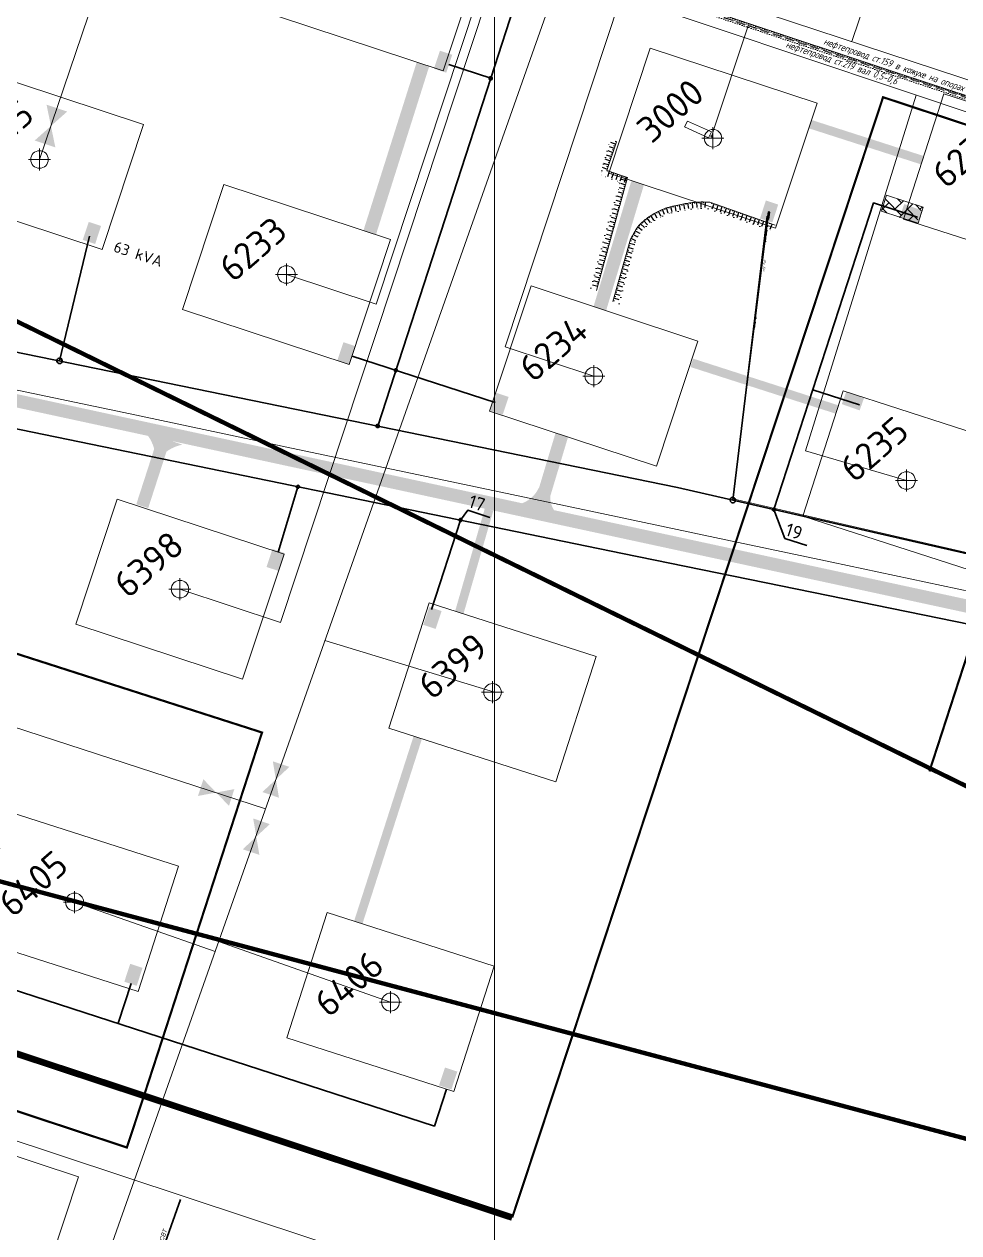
# Model space of a CAD drawing. Header units: millimetres. Extents: x 519 to 9564855, y -810 to 5021775.
# Drawn here: x 9525786 to 9526212, y 4999281 to 4999832 of the extents above; entities that cross this region are included whole.
import ezdxf
from ezdxf.enums import TextEntityAlignment as Align

# ---------------------------------------------------------------- set-up
doc = ezdxf.new("R2010")
doc.units = ezdxf.units.MM
doc.header["$LTSCALE"] = 2
doc.header["$MEASUREMENT"] = 0
doc.header["$PDMODE"] = 2
doc.header["$PDSIZE"] = 5
for name, pattern in [('1', [0]), ('DASHED2', [9.525, 6.35, -3.175]), ('DASHEDX4', [3, 2, -1]), ('DOTX2', [0.5, 0, -0.5])]:
    doc.linetypes.add(name, pattern=pattern)
for name, color, linetype in [('Existing roads', 41, 'Continuous'), ('GRID_PULKOVO', 7, 'Continuous'), ('new 100 wells', 131, 'Continuous'), ('OilColl&Flowlines', 3, 'Continuous'), ('лэп', 1, 'Continuous'), ('МГ-земельный участок', 7, 'Continuous'), ('нефть', 8, 'Continuous'), ('ситуация', 7, 'Continuous'), ('Скважины на 2013 год.', 21, '1'), ('Скважины на 2014 год', 70, 'Continuous'), ('Скважины на 2015 год', 7, 'Continuous'), ('Эл.выс.', 1, 'Continuous')]:
    doc.layers.add(name, color=color, linetype=linetype)
for name, color, linetype, lineweight in [('WELLS(drilled after 2000y)', 6, 'Continuous', 40), ('Нефтепровод Fiberclass', 14, 'g5_122_n', 30), ('Новый водовод', 5, 'g_122_vpr', 30), ('СНГ_трубопроводы', 244, 'Continuous', 50), ('Электро', 1, 'Continuous', 30), ('Электроснаб', 1, 'Continuous', 18), ('Электроснабжене', 1, 'Continuous', 18)]:
    doc.layers.add(name, color=color, linetype=linetype, lineweight=lineweight)
doc.styles.add('92051501$0$STANDARD', font='simplex.shx')
doc.styles.add('Elect', font='isocpeur.ttf')
doc.styles.add('GeoApp', font='', dxfattribs={"height": 1})
doc.styles.add('Line_GUGK', font='')
doc.styles.add('simplex.shx', font='simplex.shx', dxfattribs={"width": 0.8})
doc.styles.get("Standard").update_dxf_attribs({"font": 'isocpeur.ttf', "width": 0.5})
doc.styles.get('GeoApp').set_extended_font_data('D431', italic=True)
doc.styles.get('Line_GUGK').set_extended_font_data('Bm431', italic=True)
doc.linetypes.add('g5_122_n', pattern='A,1,-1,1.5,-0.3,["Н",GeoApp,S=1,R=0,X=0,Y=-0.5],-1.5,1.5,-1,4,-1,4,-1,3', length=20.8)
doc.linetypes.add('g_122_vpr', pattern='A,2,-2,3,-0.6,["Впр",Line_GUGK,S=2,R=0,X=0,Y=-1],-6.4,3,-2,8,-2,8,-2,6', length=45)
doc.linetypes.add('GAS_LINE', pattern='A,0.5,-0.2,["G",92051501$0$STANDARD,S=0.1,R=0,X=-0.1,Y=-0.05],-0.05', length=0.75)
doc.linetypes.add('WTR_LINE', pattern='A,0.5,-0.2,["W",92051501$0$STANDARD,S=0.1,R=0,X=-0.1,Y=-0.05],-0.05', length=0.75)

# ---------------------------------------------------------------- blocks, each defined once
blk = doc.blocks.new('транс')
at = {"layer": 'ситуация'}
for p, q in [((9529112.54, 5001099.92), (9529113.34, 5001099.52)), ((9529112.67, 5001100.19), (9529113.47, 5001099.78)), ((9529112.81, 5001100.46), (9529113.61, 5001100.05)), ((9529112.94, 5001100.72), (9529113.74, 5001100.32)), ((9529113.08, 5001100.99), (9529113.88, 5001100.59))]:
    blk.add_line(p, q, dxfattribs=at)
blk.add_lwpolyline([(9529112.57, 5001098), (9529114.01, 5001100.85), (9529113.21, 5001101.26), (9529111.77, 5001098.4)], close=True, dxfattribs=at)
blk = doc.blocks.new('1')
at = {"color": 1}
for points in [[(-2.5, 0), (-2.09, 0.27)], [(-0.25, 0), (-2.5, 0)], [(-2.5, 0), (-2.09, -0.27)], [(-2.06, 0), (-1.77, 0.19)], [(-2.06, 0), (-1.77, -0.19)], [(0.25, 0), (2.5, 0)], [(2.06, 0), (1.77, 0.19)], [(2.06, 0), (1.77, -0.19)], [(2.5, 0), (2.09, 0.27)], [(2.5, 0), (2.09, -0.27)]]:
    blk.add_lwpolyline(points, dxfattribs=at)
blk.add_circle((0, 0), 0.25, dxfattribs=at)
blk = doc.blocks.new('250')
at = {"layer": 'ситуация'}
for p, q in [((0, 2.49), (0, -0.01)), ((1, -0.01), (1, 0.49))]:
    blk.add_line(p, q, dxfattribs=at)

msp = doc.modelspace()

# ---------------------------------------------------------------- hatches: boundary and pattern name
at = {"layer": 'Existing roads', "lineweight": 0}
h = msp.add_hatch(color=256, dxfattribs=at)
h.paths.add_polyline_path([(9525846.90329, 4999635.75509), (9525848.53322, 4999635.28735, -0.155118741), (9525857.85977, 4999640.2386), (9525849.35055, 4999643.1319)])
h.paths.add_polyline_path([(9525845.33655, 4999636.2047), (9525846.90329, 4999635.75509), (9525849.35055, 4999643.1319), (9525840.6023, 4999646.10647, -0.161550784)])
at = {"layer": 'Existing roads', "linetype": 'ByBlock', "lineweight": 0}
h = msp.add_hatch(color=256, dxfattribs=at)
h.paths.add_polyline_path([(9526025.70028, 4999613.64525), (9526017.21955, 4999616.45137, -0.165307059), (9526009.41133, 4999612.81406), (9526029.38947, 4999607.89419, -0.163553892)])
h.paths.add_polyline_path([(9526017.21955, 4999616.45137), (9526021.33051, 4999615.09112), (9526023.05294, 4999620.41784), (9526020.13993, 4999620.56221, -0.095048541)])
h.paths.add_polyline_path([(9526021.33051, 4999615.09112), (9526025.70028, 4999613.64525, -0.158560821), (9526026.15357, 4999620.26417), (9526023.05294, 4999620.41784)])
at = {"layer": 'Скважины на 2015 год', "lineweight": 0}
h = msp.add_hatch(dxfattribs=at)
h.set_pattern_fill('AR-HBONE', color=256, angle=179.3279746, style=0)
h.set_pattern_definition([(224.327974635, (20154017.4666, 6690137.661), (-0.0663480349, -5.6564651451), [12, -4]), (314.327974635, (20154014.6052, 6690134.866), (-0.0663480349, -5.6564651451), [12, -4])])
h.paths.add_polyline_path([(9526192.24242, 4999741.02561), (9526194.96748, 4999748.48654), (9526178.99122, 4999753.7786), (9526176.05007, 4999746.65374)])
at = {"layer": 'Электро', "ltscale": 0.5}
for points in [[(9525972.40366, 4999811.59805), (9525978.01589, 4999809.74106), (9525980.72312, 4999817.92292), (9525975.11089, 4999819.77991)], [(9526192.79588, 4999741.43284), (9526194.76087, 4999747.00817), (9526186.6328, 4999749.87286), (9526184.66781, 4999744.29753)], [(9525928.44758, 4999678.74182), (9525934.05982, 4999676.88484), (9525936.76705, 4999685.0667), (9525931.15481, 4999686.92368)], [(9525998.11369, 4999655.69248), (9526003.72592, 4999653.8355), (9526006.43315, 4999662.01736), (9526000.82092, 4999663.87434)], [(9526166.33264, 4999655.85859), (9526168.29763, 4999661.43392), (9526160.16956, 4999664.29861), (9526158.20457, 4999658.72328)], [(9525896.12104, 4999584.51314), (9525901.73327, 4999582.65616), (9525904.4405, 4999590.83802), (9525898.82826, 4999592.695)], [(9525967.56721, 4999558.11175), (9525973.17945, 4999556.25476), (9525975.88667, 4999564.43662), (9525970.27444, 4999566.29361)], [(9525831.34933, 4999395.48015), (9525836.96157, 4999393.62316), (9525839.6688, 4999401.80502), (9525834.05656, 4999403.662)], [(9525974.73676, 4999348.22714), (9525980.349, 4999346.37015), (9525983.05623, 4999354.55201), (9525977.44399, 4999356.409)]]:
    msp.add_hatch(color=256, dxfattribs=at).paths.add_polyline_path(points)
at = {"layer": 'Электро'}
for points in [[(9526120.92419, 4999743.34229), (9526126.53642, 4999741.4853), (9526129.24365, 4999749.66716), (9526123.63141, 4999751.52415)], [(9525812.44596, 4999733.57317), (9525818.05819, 4999731.71618), (9525820.76542, 4999739.89804), (9525815.15319, 4999741.75503)]]:
    msp.add_hatch(color=256, dxfattribs=at).paths.add_polyline_path(points)
at = {"layer": 'Электроснаб', "linetype": 'ByBlock', "lineweight": 0, "ltscale": 0.5}
for points in [[(9525972.40366, 4999811.59805), (9525978.01589, 4999809.74106), (9525980.72312, 4999817.92292), (9525975.11089, 4999819.77991)], [(9526192.79588, 4999741.43284), (9526194.76087, 4999747.00817), (9526186.6328, 4999749.87286), (9526184.66781, 4999744.29753)], [(9525928.44758, 4999678.74182), (9525934.05982, 4999676.88484), (9525936.76705, 4999685.0667), (9525931.15481, 4999686.92368)], [(9525998.11369, 4999655.69248), (9526003.72592, 4999653.8355), (9526006.43315, 4999662.01736), (9526000.82092, 4999663.87434)], [(9526166.33264, 4999655.85859), (9526168.29763, 4999661.43392), (9526160.16956, 4999664.29861), (9526158.20457, 4999658.72328)], [(9525896.12104, 4999584.51314), (9525901.73327, 4999582.65616), (9525904.4405, 4999590.83802), (9525898.82826, 4999592.695)], [(9525967.56721, 4999558.11175), (9525973.17945, 4999556.25476), (9525975.88667, 4999564.43662), (9525970.27444, 4999566.29361)], [(9525831.34933, 4999395.48015), (9525836.96157, 4999393.62316), (9525839.6688, 4999401.80502), (9525834.05656, 4999403.662)], [(9525974.73676, 4999348.22714), (9525980.349, 4999346.37015), (9525983.05623, 4999354.55201), (9525977.44399, 4999356.409)]]:
    msp.add_hatch(color=1, dxfattribs=at).paths.add_polyline_path(points)
at = {"layer": 'Электроснаб', "linetype": 'ByBlock', "lineweight": 0}
for points in [[(9526120.92419, 4999743.34229), (9526126.53642, 4999741.4853), (9526129.24365, 4999749.66716), (9526123.63141, 4999751.52415)], [(9525812.44596, 4999733.57317), (9525818.05819, 4999731.71618), (9525820.76542, 4999739.89804), (9525815.15319, 4999741.75503)]]:
    msp.add_hatch(color=1, dxfattribs=at).paths.add_polyline_path(points)
at = {"layer": 'Электроснабжене', "linetype": 'ByBlock', "lineweight": 0, "ltscale": 0.5}
for points in [[(9525972.40366, 4999811.59805), (9525978.01589, 4999809.74106), (9525980.72312, 4999817.92292), (9525975.11089, 4999819.77991)], [(9526192.79588, 4999741.43284), (9526194.76087, 4999747.00817), (9526186.6328, 4999749.87286), (9526184.66781, 4999744.29753)], [(9525928.44758, 4999678.74182), (9525934.05982, 4999676.88484), (9525936.76705, 4999685.0667), (9525931.15481, 4999686.92368)], [(9525998.11369, 4999655.69248), (9526003.72592, 4999653.8355), (9526006.43315, 4999662.01736), (9526000.82092, 4999663.87434)], [(9526166.33264, 4999655.85859), (9526168.29763, 4999661.43392), (9526160.16956, 4999664.29861), (9526158.20457, 4999658.72328)], [(9525896.12104, 4999584.51314), (9525901.73327, 4999582.65616), (9525904.4405, 4999590.83802), (9525898.82826, 4999592.695)], [(9525967.56721, 4999558.11175), (9525973.17945, 4999556.25476), (9525975.88667, 4999564.43662), (9525970.27444, 4999566.29361)], [(9525831.34933, 4999395.48015), (9525836.96157, 4999393.62316), (9525839.6688, 4999401.80502), (9525834.05656, 4999403.662)], [(9525974.73676, 4999348.22714), (9525980.349, 4999346.37015), (9525983.05623, 4999354.55201), (9525977.44399, 4999356.409)]]:
    msp.add_hatch(color=1, dxfattribs=at).paths.add_polyline_path(points)
at = {"layer": 'Электроснабжене', "linetype": 'ByBlock', "lineweight": 0}
for points in [[(9526120.92419, 4999743.34229), (9526126.53642, 4999741.4853), (9526129.24365, 4999749.66716), (9526123.63141, 4999751.52415)], [(9525812.44596, 4999733.57317), (9525818.05819, 4999731.71618), (9525820.76542, 4999739.89804), (9525815.15319, 4999741.75503)]]:
    msp.add_hatch(color=1, dxfattribs=at).paths.add_polyline_path(points)

# ---------------------------------------------------------------- linework, layer by layer
at = {"color": 4, "linetype": 'GAS_LINE', "lineweight": 0, "ltscale": 20}
for p, q in [((9525833.949, 4999654.261, -0.52), (9525754.766, 4999670.97, -0.145)), ((9525910.452, 4999638.086, -0.453), (9525833.949, 4999654.261, -0.52)), ((9525980.587, 4999623.246, -0.447), (9525910.452, 4999638.086, -0.453)), ((9526046.01, 4999609.435, -0.126), (9525980.587, 4999623.246, -0.447)), ((9526105.341, 4999596.911, -0.54), (9526046.01, 4999609.435, -0.126)), ((9526153.663, 4999586.724, -0.542), (9526105.341, 4999596.911, -0.54)), ((9526217.924, 4999573.083, -0.593), (9526153.663, 4999586.724, -0.542))]:
    msp.add_line(p, q, dxfattribs=at)
at = {"layer": 'Existing roads', "linetype": 'ByBlock', "lineweight": 0, "const_width": 6, "flags": 128}
for points in [[(9525943.12419, 4999736.86373), (9525967.36519, 4999813.4935)], [(9526047.93391, 4999702.13991), (9526065.22286, 4999759.62953)], [(9525773.72769, 4999662.10414), (9526554.45217, 4999493.32794)], [(9526019.96529, 4999609.13801), (9526030.6411, 4999644.63747)]]:
    msp.add_lwpolyline(points, dxfattribs=at)
at = {"layer": 'Existing roads', "lineweight": 0, "const_width": 5.7, "flags": 128}
msp.add_lwpolyline([(9525850.11374, 4999644.93723), (9525839.51764, 4999612.19675)], dxfattribs=at)
at = {"layer": 'GRID_PULKOVO', "lineweight": 0}
msp.add_line((9526000, 5011000), (9526000, 4992000), dxfattribs=at)
at = {"layer": 'new 100 wells', "color": 0, "linetype": 'ByBlock', "lineweight": 0}
msp.add_lwpolyline([(9526052.08202, 4999763.97759), (9526128.06254, 4999738.83701), (9526146.91798, 4999795.82241), (9526070.93745, 4999820.96299)], close=True, dxfattribs=at)
msp.add_circle((9526099.5, 4999779.9), 4, dxfattribs=at)
at = {"layer": 'new 100 wells', "color": 0, "linetype": 'ByBlock', "lineweight": 0, "ltscale": 80}
msp.add_point((9526099.5, 4999779.9), dxfattribs=at)
at = {"layer": 'OilColl&Flowlines', "linetype": 'ByBlock', "lineweight": 0}
msp.add_line((9525792.68225, 4999770.14761), (9525847.99203, 4999933.2149), dxfattribs=at)
at = {"layer": 'OilColl&Flowlines', "color": 3, "linetype": 'ByBlock', "lineweight": 0}
msp.add_line((9526051.43802, 4999915.41816), (9525628.82722, 4998718.57446), dxfattribs=at)
at = {"layer": 'OilColl&Flowlines', "color": 82, "lineweight": 0}
msp.add_line((9524626.5957, 4999886.98255), (9525895.68308, 4999474.31651), dxfattribs=at)
at = {"layer": 'OilColl&Flowlines', "color": 3, "lineweight": 0}
msp.add_line((9524626.5957, 4999886.98255), (9525895.68308, 4999474.31651), dxfattribs=at)
at = {"layer": 'OilColl&Flowlines', "lineweight": 0}
msp.add_line((9526256.40694, 4999166.00665), (9525652.95638, 4999365.67751), dxfattribs=at)
at = {"layer": 'OilColl&Flowlines', "color": 3, "linetype": 'ByBlock', "lineweight": 0}
for points in [[(9525902.77689, 4999494.67655, 8, 0, 0), (9525900.39639, 4999487.66471, 0, 8, 0), (9525898.01404, 4999480.64745, 8, 8, 0)], [(9525902.77689, 4999494.67655, 8, 0, 0), (9525900.39639, 4999487.66471, 0, 8, 0), (9525898.01404, 4999480.64745, 8, 8, 0)], [(9525893.85235, 4999468.60104, 8, 0, 0), (9525891.47184, 4999461.58921, 0, 8, 0), (9525889.0895, 4999454.57195, 8, 8, 0)], [(9525893.85235, 4999468.60104, 8, 0, 0), (9525891.47184, 4999461.58921, 0, 8, 0), (9525889.0895, 4999454.57195, 8, 8, 0)]]:
    msp.add_lwpolyline(points, format="xyseb", dxfattribs=at)
at = {"layer": 'OilColl&Flowlines', "color": 3, "lineweight": 0}
msp.add_lwpolyline([(9525880.24677, 4999479.45104, 8, 0, 0), (9525873.19335, 4999481.70535, 0, 8, 0), (9525866.13447, 4999483.96139, 8, 8, 0)], format="xyseb", dxfattribs=at)
msp.add_lwpolyline([(9525880.24677, 4999479.45104, 8, 0, 0), (9525873.19335, 4999481.70535, 0, 8, 0), (9525866.13447, 4999483.96139, 8, 8, 0)], format="xyseb", dxfattribs=at)
at = {"layer": 'OilColl&Flowlines', "linetype": 'ByBlock', "lineweight": 0}
for points in [[(9525805.34243, 4999792.06864), (9525797.9264, 4999785.46316), (9525795.9139, 4999795.18836)], [(9525799.9389, 4999775.73795), (9525790.51038, 4999778.85768), (9525797.9264, 4999785.46316)]]:
    msp.add_solid(points, dxfattribs=at)
at = {"layer": 'WELLS(drilled after 2000y)', "color": 0, "linetype": 'ByBlock', "lineweight": 0}
msp.add_lwpolyline([(9525745.28202, 4999754.27759), (9525821.26255, 4999729.13701), (9525840.11798, 4999786.12241), (9525764.13745, 4999811.26299)], close=True, dxfattribs=at)
msp.add_circle((9525792.7, 4999770.2), 4, dxfattribs=at)
at = {"layer": 'WELLS(drilled after 2000y)', "color": 0, "linetype": 'ByBlock', "lineweight": 0, "ltscale": 80}
msp.add_point((9525792.7, 4999770.2), dxfattribs=at)
at = {"layer": 'лэп', "lineweight": 0}
for p, q in [((9526124.66494, 4999743.56615), (9526123.871, 4999737.826)), ((9526123.871, 4999737.826), (9526108.62702, 4999615.62783)), ((9526619.72303, 4999497.86381), (9526108.62702, 4999615.62783))]:
    msp.add_line(p, q, dxfattribs=at)
at = {"layer": 'МГ-земельный участок', "color": 0, "linetype": 'DASHED2', "lineweight": 25, "ltscale": 5, "const_width": 2}
msp.add_lwpolyline([(9522167.80801, 4999999.48247), (9521654, 5002362), (9522840, 5002532), (9525642, 5002155), (9528521, 5002235), (9531281, 5003464), (9533105, 5001043), (9546614, 4998215), (9544978, 4995525), (9543652, 4996420), (9539605, 4995735), (9529554.6705, 4998798.09585), (9529554.71722, 4998845.23995), (9529525.402, 4998845.269), (9529525.36994, 4998882.97318), (9529309.91997, 4998882.84552), (9526935, 5000017), (9526935, 4999132), (9522906, 5001105), (9522683.367, 5000265.06642), (9522496, 5000315)], close=True, dxfattribs=at)
at = {"layer": 'МГ-земельный участок', "color": 34, "linetype": 'DASHED2', "lineweight": 25, "ltscale": 5, "const_width": 2}
msp.add_lwpolyline([(9522271, 4999525), (9527884, 4997830), (9530104, 4997995), (9529358.40073, 4998522.43877), (9528467.29836, 4998113.15535), (9526935, 4999132), (9522496, 5000315), (9522167.80801, 4999999.48247)], close=True, dxfattribs=at)
at = {"layer": 'Нефтепровод Fiberclass'}
msp.add_lwpolyline([(9524921.5716, 4999194.7001), (9524976.7401, 4999174.8672), (9525728.0316, 4998925.398), (9525821.0436, 4999195.0454), (9525856.9551, 4999296.2179)], dxfattribs=at)
at = {"layer": 'нефть', "color": 3, "lineweight": 0}
msp.add_line((9526056.40396, 4999859.01546), (9527005.52001, 4999546.18996), dxfattribs=at)
at = {"layer": 'нефть', "color": 3, "linetype": 'ByBlock', "lineweight": 0}
msp.add_line((9526099.761, 4999783.52051), (9526115.51773, 4999831.11548), dxfattribs=at)
at = {"layer": 'нефть', "color": 3, "linetype": 'ByBlock', "lineweight": 0, "ltscale": 50, "const_width": 0.2}
msp.add_lwpolyline([(9525349.2362, 5000142.5423), (9525614.91157, 4999996.17783), (9527560.88848, 4999355.86688), (9527739.95739, 4999341.75137)], dxfattribs=at)
at = {"layer": 'нефть', "lineweight": 0, "flags": 128}
for points in [[(9526216.60713, 4999798.71213), (9526185.19199, 4999809.10909), (9526107.69053, 4999834.8656), (9526066.51686, 4999848.34222), (9526067.96042, 4999853.14858), (9526063.54913, 4999854.62856), (9526061.86167, 4999849.89825), (9525925.28009, 4999895.5516), (9525884.83206, 4999909.01039), (9525884.83206, 4999909.01039), (9525883.03706, 4999909.60767)], [(9526098.92474, 4999780.77169), (9526099.761, 4999783.52051)]]:
    msp.add_lwpolyline(points, dxfattribs=at)
at = {"layer": 'нефть', "linetype": 'DASHEDX4', "lineweight": 0, "flags": 128}
for points in [[(9526013.55883, 4999865.20759), (9526115.51773, 4999831.11548)], [(9526115.51773, 4999831.11548), (9526216.32472, 4999797.85883)]]:
    msp.add_lwpolyline(points, dxfattribs=at)
at = {"layer": 'Новый водовод', "color": 5, "linetype": 'WTR_LINE', "lineweight": 0, "ltscale": 40}
for points, const_width in [([(9524314.11, 5000356), (9524162.76, 4999898.57), (9526008.05, 4999288)], 3), ([(9524624.28, 4999719.73), (9525832.5, 4999319.95), (9525840.3, 4999343.5), (9525894.08637, 4999509.06696), (9524678.78862, 4999899.41686)], 1), ([(9526008.05, 4999288), (9526177, 4999798.59), (9526286.2, 4999762.49), (9527574.16, 4999336.8), (9528109.22, 4999277.44), (9528535.17, 4999139.04)], 1), ([(9526198.1, 4999491.33), (9526286.2, 4999762.49)], 1)]:
    msp.add_lwpolyline(points, dxfattribs=dict(at, const_width=const_width))
at = {"layer": 'ситуация', "linetype": 'DOTX2', "lineweight": 0, "ltscale": 3}
for p, q in [((9526048.8855, 4999765.09197), (9526052.261, 4999777.616)), ((9526048.661, 4999763.296), (9526048.76865, 4999764.1015)), ((9526048.93242, 4999762.8976), (9526048.661, 4999763.296)), ((9526048.76865, 4999764.1015), (9526048.8855, 4999765.09197)), ((9526053.3955, 4999761.30384), (9526048.93242, 4999762.8976)), ((9526055.99798, 4999760.28388), (9526053.3955, 4999761.30384)), ((9526051.101, 4999738.646), (9526057.0285, 4999758.61121)), ((9526056.761, 4999759.686), (9526055.99798, 4999760.28388)), ((9526056.99298, 4999759.26392), (9526056.761, 4999759.686)), ((9526057.0285, 4999758.61121), (9526056.99298, 4999759.26392)), ((9526076.5751, 4999744.40904), (9526080.611, 4999745.916)), ((9526080.611, 4999745.916), (9526089.55089, 4999747.52568)), ((9526089.55089, 4999747.52568), (9526094.069, 4999747.83888)), ((9526094.069, 4999747.83888), (9526097.351, 4999747.736)), ((9526097.351, 4999747.736), (9526125.8394, 4999737.95472)), ((9526066.09213, 4999736.69153), (9526069.04046, 4999739.66129)), ((9526069.04046, 4999739.66129), (9526072.85398, 4999742.47745)), ((9526072.85398, 4999742.47745), (9526076.5751, 4999744.40904)), ((9526043.941, 4999711.546), (9526051.101, 4999738.646)), ((9526063.961, 4999732.516), (9526066.09213, 4999736.69153)), ((9526056.721, 4999704.356), (9526063.961, 4999732.516))]:
    msp.add_line(p, q, dxfattribs=at)
at = {"layer": 'ситуация', "lineweight": 0}
msp.add_line((9526123.871, 4999737.826), (9526123.43739, 4999732.84235), dxfattribs=at)
at = {"layer": 'ситуация', "linetype": 'DOTX2', "lineweight": 0, "flags": 128}
for points in [[(9525884.17373, 4999907.42636), (9525958.4728, 4999882.67442), (9526064.74919, 4999847.24909), (9526215.55007, 4999797.28033)], [(9525885.19415, 4999908.69841), (9525958.95287, 4999884.10829), (9526065.24464, 4999848.71243), (9526216.02546, 4999798.70245)]]:
    msp.add_lwpolyline(points, dxfattribs=at)
at = {"layer": 'ситуация', "lineweight": 0}
msp.add_lwpolyline([(9526086.61211, 4999785.01682), (9526097.53169, 4999780.04059), (9526098.77574, 4999782.77049), (9526087.85617, 4999787.74671)], close=True, dxfattribs=at)
at = {"layer": 'ситуация', "lineweight": 0, "flags": 128}
for points in [[(9526046.47487, 4999710.50955), (9526060.59427, 4999761.9455), (9526051.15117, 4999765.24348), (9526055.51318, 4999778.25409)], [(9526098.10197, 4999750.69488), (9526096.98304, 4999750.77099), (9526095.96006, 4999750.81799), (9526095.02258, 4999750.83933), (9526094.16014, 4999750.83846), (9526093.3623, 4999750.81884), (9526092.61861, 4999750.78392), (9526091.91861, 4999750.73714), (9526091.25187, 4999750.68197), (9526090.60867, 4999750.62115), (9526089.98237, 4999750.55461), (9526089.36705, 4999750.48157), (9526088.75681, 4999750.40124), (9526088.14574, 4999750.31286), (9526087.52793, 4999750.21564), (9526086.89748, 4999750.1088), (9526086.24848, 4999749.99157), (9526085.57764, 4999749.86372), (9526084.89213, 4999749.72728), (9526084.20174, 4999749.58483), (9526083.51625, 4999749.43893), (9526082.84545, 4999749.29218), (9526082.19913, 4999749.14715), (9526081.58708, 4999749.00641), (9526081.01907, 4999748.87256), (9526080.50129, 4999748.74702), (9526080.02543, 4999748.62667), (9526079.57958, 4999748.50724), (9526079.15184, 4999748.38445), (9526078.73028, 4999748.25403), (9526078.30301, 4999748.11172), (9526077.85809, 4999747.95324), (9526077.38363, 4999747.77433), (9526076.87078, 4999747.5716), (9526076.32293, 4999747.34526), (9526075.74656, 4999747.09638), (9526075.14813, 4999746.82607), (9526074.53411, 4999746.5354), (9526073.91097, 4999746.22547), (9526073.28517, 4999745.89737), (9526072.66317, 4999745.55219), (9526072.05055, 4999745.19113), (9526071.44918, 4999744.81592), (9526070.86006, 4999744.4284), (9526070.28417, 4999744.0304), (9526069.7225, 4999743.62376), (9526069.17602, 4999743.21032), (9526068.64573, 4999742.79193), (9526068.1326, 4999742.37042), (9526067.63699, 4999741.94599), (9526067.15677, 4999741.51224), (9526066.68915, 4999741.06116), (9526066.23137, 4999740.58471), (9526065.78065, 4999740.07485), (9526065.33423, 4999739.52357), (9526064.88933, 4999738.92282), (9526064.44318, 4999738.26458), (9526063.99596, 4999737.54845), (9526063.55969, 4999736.80463), (9526063.14933, 4999736.07096), (9526062.77986, 4999735.38525), (9526062.46623, 4999734.78535), (9526062.22342, 4999734.30908), (9526062.06639, 4999733.99429), (9526062.0101, 4999733.87879)], [(9526127.80625, 4999740.3124), (9526098.10197, 4999750.69488)], [(9526062.0101, 4999733.87879), (9526053.93035, 4999705.42691)]]:
    msp.add_lwpolyline(points, dxfattribs=at)
at = {"layer": 'ситуация', "linetype": 'DOTX2', "lineweight": 0, "ltscale": 3, "flags": 128}
msp.add_lwpolyline([(9526125.8394, 4999737.95472), (9526128.69841, 4999738.2639)], dxfattribs=at)
at = {"layer": 'ситуация', "lineweight": 0}
for centre, radius in [((9526098.92474, 4999780.77169), 0.4), ((9526123.871, 4999737.826), 0.2), ((9526123.43739, 4999732.84235), 0.2), ((9526118.55845, 4999695.86241), 0.2)]:
    msp.add_circle(centre, radius, dxfattribs=at)
at = {"layer": 'Скважины на 2013 год.', "color": 3, "linetype": 'ByBlock', "lineweight": 0, "ltscale": 5}
for p, q in [((9526162.83855, 4999823.93741), (9526196.67783, 4999926.20736)), ((9525946.03489, 4999704.28847), (9526003.2516, 4999877.21032)), ((9525902.4364, 4999559.26665), (9526007.20809, 4999875.91042)), ((9526061.81232, 4999857.23288), (9526004.78177, 4999684.87366)), ((9525905.19649, 4999717.80116), (9525946.03489, 4999704.28847)), ((9526045.2, 4999671.5), (9526004.78177, 4999684.87366)), ((9525856.7, 4999574.4), (9525902.4364, 4999559.26665))]:
    msp.add_line(p, q, dxfattribs=at)
at = {"layer": 'Скважины на 2014 год', "color": 0, "linetype": 'ByBlock', "lineweight": 0}
for points in [[(9525900.68202, 4999835.67759), (9525919.53745, 4999892.66299), (9525995.51798, 4999867.52241), (9525976.66255, 4999810.53701), (9525900.68202, 4999835.67759)], [(9525857.78202, 4999701.87759), (9525876.63745, 4999758.86299), (9525952.61798, 4999733.72241), (9525933.76255, 4999676.73701), (9525857.78202, 4999701.87759)], [(9525997.78202, 4999655.57759), (9526016.63745, 4999712.56299), (9526092.61798, 4999687.42241), (9526073.76255, 4999630.43701), (9525997.78202, 4999655.57759)], [(9525809.28202, 4999558.47759), (9525828.13745, 4999615.46299), (9525904.11798, 4999590.32241), (9525885.26255, 4999533.33701), (9525809.28202, 4999558.47759)], [(9525715.68202, 4999274.67759), (9525734.53745, 4999331.66299), (9525810.51798, 4999306.52241), (9525791.66255, 4999249.53701), (9525715.68202, 4999274.67759)]]:
    msp.add_lwpolyline(points, dxfattribs=at)
at = {"layer": 'Скважины на 2014 год', "color": 9, "linetype": 'ByBlock', "lineweight": 0, "ltscale": 5, "const_width": 4}
for points in [[(9526143.77509, 4999786.32387), (9526194.89133, 4999769.8853)], [(9526089.82119, 4999677.56099), (9526156.09046, 4999656.24933)], [(9525983.95642, 4999563.78326), (9525997.51028, 4999610.67894)], [(9525965.04791, 4999506.83776), (9525937.90586, 4999422.43872)]]:
    msp.add_lwpolyline(points, dxfattribs=at)
at = {"layer": 'Скважины на 2014 год', "color": 0, "linetype": 'ByBlock', "lineweight": 0}
for centre in [(9525905.2, 4999717.8), (9526045.2, 4999671.5), (9525856.7, 4999574.4)]:
    msp.add_circle(centre, 4, dxfattribs=at)
for p in [(9525905.2, 4999717.8), (9526045.2, 4999671.5), (9525856.7, 4999574.4)]:
    msp.add_point(p, dxfattribs=at)
at = {"layer": 'Скважины на 2015 год', "color": 5, "linetype": 'ByBlock', "lineweight": 0, "ltscale": 5}
for p, q in [((9526141.63358, 4999637.44969), (9526192.11767, 4999799.51987)), ((9526187.7, 4999623.9), (9526141.63358, 4999637.44969)), ((9525808.7, 4999431.8), (9525872.69166, 4999409.20426)), ((9525952.6, 4999386.2), (9525874.32793, 4999413.83821))]:
    msp.add_line(p, q, dxfattribs=at)
at = {"layer": 'Скважины на 2015 год', "color": 192, "lineweight": 0}
for p, q in [((9526172.69024, 4999750.41704), (9526192.70388, 4999743.91421)), ((9526145.01854, 4999665.23544), (9526166.24064, 4999658.33996)), ((9525971.23626, 4999565.09544), (9525984.46474, 4999605.83043, 0)), ((9525592.73245, 4999453.06872, 0), (9525972.7017, 4999329.60923, 0)), ((9525828.55855, 4999376.55354, 0), (9525834.40393, 4999394.61946)), ((9525972.7017, 4999329.60923, 0), (9525978.15504, 4999346.46859))]:
    msp.add_line(p, q, dxfattribs=at)
at = {"layer": 'Скважины на 2015 год', "color": 3, "linetype": 'ByBlock', "lineweight": 0, "ltscale": 5}
msp.add_line((9526000, 4999527.4), (9525922.75721, 4999550.99109), dxfattribs=at)
at = {"layer": 'Скважины на 2015 год', "color": 0, "linetype": 'ByBlock', "lineweight": 0, "ltscale": 5}
for points in [[(9526280.76813, 4999775.61215), (9526262.39912, 4999718.49316), (9526186.24046, 4999742.98517), (9526204.60947, 4999800.10416), (9526280.76813, 4999775.61215)], [(9526234.96813, 4999640.21215), (9526216.59912, 4999583.09316), (9526140.44046, 4999607.58517), (9526158.80947, 4999664.70416), (9526234.96813, 4999640.21215)], [(9526046.36813, 4999543.71215), (9526027.99912, 4999486.59316), (9525951.84046, 4999511.08517), (9525970.20947, 4999568.20416), (9526046.36813, 4999543.71215)], [(9525855.96813, 4999448.11215), (9525837.59912, 4999390.99316), (9525761.44046, 4999415.48517), (9525779.80947, 4999472.60416), (9525855.96813, 4999448.11215)], [(9525999.86813, 4999402.51215), (9525981.49912, 4999345.39316), (9525905.34046, 4999369.88517), (9525923.70947, 4999427.00416), (9525999.86813, 4999402.51215)]]:
    msp.add_lwpolyline(points, dxfattribs=at)
at = {"layer": 'Скважины на 2015 год', "color": 15, "lineweight": 0, "ltscale": 5, "elevation": 0}
msp.add_lwpolyline([(9526176.23672, 4999746.65368), (9526178.59372, 4999753.90775), (9526195.29399, 4999748.4815), (9526192.937, 4999741.22743)], close=True, dxfattribs=at)
at = {"layer": 'Скважины на 2015 год', "color": 0, "linetype": 'ByBlock', "lineweight": 0, "ltscale": 5}
for centre, radius in [((9526187.7, 4999623.9), 4), ((9525999.1, 4999527.4), 4), ((9525808.7, 4999431.8), 4.09), ((9525952.6, 4999386.2), 4.09)]:
    msp.add_circle(centre, radius, dxfattribs=at)
for p in [(9526187.7, 4999623.9), (9525999.1, 4999527.4), (9525808.7, 4999431.8), (9525952.6, 4999386.2)]:
    msp.add_point(p, dxfattribs=at)
at = {"layer": 'СНГ_трубопроводы', "color": 240, "lineweight": 0, "ltscale": 2, "extrusion": (2.08603e-06, -2.06449e-07, 1)}
msp.add_line((9528656.20281, 4998973.66406), (9525711.30717, 4999960.70714), dxfattribs=at)
at = {"layer": 'Электро', "ltscale": 0.5}
for p, q in [((9525998.27477, 4999807.22827, 0), (9526029.77655, 4999904.18079)), ((9525979.17477, 4999813.43423, 0), (9525998.27477, 4999807.22827, 0)), ((9525998.27477, 4999807.22827, 0), (9525946.77612, 4999648.73171, 0)), ((9526172.69024, 4999750.41704), (9526127.28998, 4999610.68942)), ((9526172.69024, 4999750.41704), (9526127.28998, 4999610.68942)), ((9526172.69024, 4999750.41704), (9526192.70388, 4999743.91422)), ((9526172.69024, 4999750.41704), (9526192.70388, 4999743.91422)), ((9526172.69024, 4999750.41704), (9526192.70388, 4999743.91421)), ((9526124.23756, 4999744.39792, 0), (9526108.54858, 4999614.98564)), ((9525801.84716, 4999678.41191, 0.00006), (9525815.42012, 4999735.33211, 0)), ((9525630.28198, 4999713.54697, 0.0001), (9526083.3302, 4999620.76662, 0)), ((9525546.06914, 4999695.90853, 0), (9526058.29237, 4999590.66091, 0)), ((9525935.2187, 4999680.57801, 0), (9526000.33586, 4999659.42016, 0)), ((9526145.01854, 4999665.23544), (9526166.24064, 4999658.33996)), ((9526145.01854, 4999665.23544), (9526166.24064, 4999658.33996)), ((9526145.01854, 4999665.23544), (9526166.24064, 4999658.33996)), ((9525901.36308, 4999591.32858, 0), (9525910.43224, 4999621.04205, 0)), ((9526619.75427, 4999497.79849), (9526083.3302, 4999620.76662, 0)), ((9525971.23626, 4999565.09544), (9525984.46474, 4999605.83043, 0)), ((9525971.23626, 4999565.09544), (9525984.46474, 4999605.83043, 0)), ((9526058.29237, 4999590.66091, 0), (9526538.70568, 4999492.26485, 0)), ((9525591.75094, 4999453.38764, 0), (9525972.7017, 4999329.60923, 0)), ((9525592.73245, 4999453.06872, 0), (9525972.7017, 4999329.60923, 0)), ((9525828.55855, 4999376.55355, 0), (9525834.40393, 4999394.61946)), ((9525828.55855, 4999376.55354, 0), (9525834.40393, 4999394.61946)), ((9525972.7017, 4999329.60923, 0), (9525978.15504, 4999346.46859)), ((9525972.7017, 4999329.60923, 0), (9525978.15504, 4999346.46859))]:
    msp.add_line(p, q, dxfattribs=at)
at = {"layer": 'Электро'}
for p, q in [((9525984.48911, 4999605.91027, 0), (9525987.83591, 4999610.38199)), ((9525987.83591, 4999610.38199), (9525997.91737, 4999607.10633)), ((9526127.28998, 4999610.68942), (9526132.18356, 4999597.52386)), ((9526132.18356, 4999597.52386), (9526142.26501, 4999594.24819))]:
    msp.add_line(p, q, dxfattribs=at)
at = {"layer": 'Электро', "ltscale": 0.5}
for centre, start, end in [((9525998.27477, 4999807.22827, 0), 161.9999999, 341.9999999), ((9525998.27477, 4999807.22827, 0), 341.9999999, 161.9999999), ((9525955.03187, 4999674.14032, 0), 161.9999999, 341.9999999), ((9525955.03187, 4999674.14032, 0), 341.9999999, 161.9999999), ((9525946.77612, 4999648.73171, 0), 162, 342), ((9525946.77612, 4999648.73171, 0), 342, 162), ((9525910.43224, 4999621.04205, 0), 162, 342), ((9525910.43224, 4999621.04205, 0), 342, 162), ((9525984.48911, 4999605.91027, 0), 162, 342), ((9525984.48911, 4999605.91027, 0), 342, 162)]:
    msp.add_arc(centre, 0.75, start, end, dxfattribs=at)
at = {"layer": 'Электро', "ltscale": 25}
for centre, start, end in [((9525801.84716, 4999678.41191, 0.00006), 162, 342), ((9525801.84716, 4999678.41191, 0.00006), 342, 162), ((9526108.54858, 4999614.98564), 162, 342), ((9526108.54858, 4999614.98564), 342, 162)]:
    msp.add_arc(centre, 1.25, start, end, dxfattribs=at)
at = {"layer": 'Электро'}
for start, end in [(161.9999999, 341.9999999), (341.9999999, 161.9999999)]:
    msp.add_arc((9526127.28998, 4999610.68942), 0.75, start, end, dxfattribs=at)
at = {"layer": 'Электроснаб', "color": 1, "linetype": 'ByBlock', "lineweight": 0, "ltscale": 0.5}
for p, q in [((9525998.27477, 4999807.22827, 0), (9526029.77655, 4999904.18079)), ((9525979.17477, 4999813.43423, 0), (9525998.27477, 4999807.22827, 0)), ((9525998.27477, 4999807.22827, 0), (9525946.77612, 4999648.73171, 0)), ((9526172.69024, 4999750.41704), (9526127.28998, 4999610.68942)), ((9526172.69024, 4999750.41704), (9526127.28998, 4999610.68942)), ((9526172.69024, 4999750.41704), (9526192.70388, 4999743.91422)), ((9526172.69024, 4999750.41704), (9526192.70388, 4999743.91422)), ((9526172.69024, 4999750.41704), (9526192.70388, 4999743.91421)), ((9526124.23756, 4999744.39792, 0), (9526108.54858, 4999614.98564)), ((9525801.84716, 4999678.41191, 0.00006), (9525815.42012, 4999735.33211, 0)), ((9525630.28198, 4999713.54697, 0.0001), (9526083.3302, 4999620.76662, 0)), ((9525546.06914, 4999695.90853, 0), (9526058.29237, 4999590.66091, 0)), ((9525935.2187, 4999680.57801, 0), (9526000.33586, 4999659.42016, 0)), ((9526145.01854, 4999665.23544), (9526166.24064, 4999658.33996)), ((9526145.01854, 4999665.23544), (9526166.24064, 4999658.33996)), ((9526145.01854, 4999665.23544), (9526166.24064, 4999658.33996)), ((9525901.36308, 4999591.32858, 0), (9525910.43224, 4999621.04205, 0)), ((9526619.75427, 4999497.79849), (9526083.3302, 4999620.76662, 0)), ((9525971.23626, 4999565.09544), (9525984.46474, 4999605.83043, 0)), ((9525971.23626, 4999565.09544), (9525984.46474, 4999605.83043, 0)), ((9526058.29237, 4999590.66091, 0), (9526538.70568, 4999492.26485, 0)), ((9525591.75094, 4999453.38764, 0), (9525972.7017, 4999329.60923, 0)), ((9525592.73245, 4999453.06872, 0), (9525972.7017, 4999329.60923, 0)), ((9525828.55855, 4999376.55355, 0), (9525834.40393, 4999394.61946)), ((9525828.55855, 4999376.55354, 0), (9525834.40393, 4999394.61946)), ((9525972.7017, 4999329.60923, 0), (9525978.15504, 4999346.46859)), ((9525972.7017, 4999329.60923, 0), (9525978.15504, 4999346.46859))]:
    msp.add_line(p, q, dxfattribs=at)
at = {"layer": 'Электроснаб', "color": 1, "linetype": 'ByBlock', "lineweight": 0}
for p, q in [((9525984.48911, 4999605.91027, 0), (9525987.83591, 4999610.38199)), ((9525987.83591, 4999610.38199), (9525997.91737, 4999607.10633)), ((9526127.28998, 4999610.68942), (9526132.18356, 4999597.52386)), ((9526132.18356, 4999597.52386), (9526142.26501, 4999594.24819))]:
    msp.add_line(p, q, dxfattribs=at)
at = {"layer": 'Электроснаб', "color": 1, "linetype": 'ByBlock', "lineweight": 0, "ltscale": 0.5}
for centre, start, end in [((9525998.27477, 4999807.22827, 0), 161.9999999, 341.9999999), ((9525998.27477, 4999807.22827, 0), 341.9999999, 161.9999999), ((9525955.03187, 4999674.14032, 0), 161.9999999, 341.9999999), ((9525955.03187, 4999674.14032, 0), 341.9999999, 161.9999999), ((9525946.77612, 4999648.73171, 0), 162, 342), ((9525946.77612, 4999648.73171, 0), 342, 162), ((9525910.43224, 4999621.04205, 0), 162, 342), ((9525910.43224, 4999621.04205, 0), 342, 162), ((9525984.48911, 4999605.91027, 0), 162, 342), ((9525984.48911, 4999605.91027, 0), 342, 162)]:
    msp.add_arc(centre, 0.75, start, end, dxfattribs=at)
at = {"layer": 'Электроснаб', "color": 1, "linetype": 'ByBlock', "lineweight": 0, "ltscale": 25}
for centre, start, end in [((9525801.84716, 4999678.41191, 0.00006), 162, 342), ((9525801.84716, 4999678.41191, 0.00006), 342, 162), ((9526108.54858, 4999614.98564), 162, 342), ((9526108.54858, 4999614.98564), 342, 162)]:
    msp.add_arc(centre, 1.25, start, end, dxfattribs=at)
at = {"layer": 'Электроснаб', "color": 1, "linetype": 'ByBlock', "lineweight": 0}
for start, end in [(161.9999999, 341.9999999), (341.9999999, 161.9999999)]:
    msp.add_arc((9526127.28998, 4999610.68942), 0.75, start, end, dxfattribs=at)
at = {"layer": 'Электроснабжене', "color": 1, "linetype": 'ByBlock', "lineweight": 0, "ltscale": 0.5}
for p, q in [((9525998.27477, 4999807.22827, 0), (9526029.77655, 4999904.18079)), ((9525979.17477, 4999813.43423, 0), (9525998.27477, 4999807.22827, 0)), ((9525998.27477, 4999807.22827, 0), (9525946.77612, 4999648.73171, 0)), ((9526172.69024, 4999750.41704), (9526127.28998, 4999610.68942)), ((9526172.69024, 4999750.41704), (9526127.28998, 4999610.68942)), ((9526172.69024, 4999750.41704), (9526192.70388, 4999743.91422)), ((9526172.69024, 4999750.41704), (9526192.70388, 4999743.91422)), ((9526172.69024, 4999750.41704), (9526192.70388, 4999743.91421)), ((9526124.23756, 4999744.39792, 0), (9526108.54858, 4999614.98564)), ((9525801.84716, 4999678.41191, 0.00006), (9525815.42012, 4999735.33211, 0)), ((9525630.28198, 4999713.54697, 0.0001), (9526083.3302, 4999620.76662, 0)), ((9525546.06914, 4999695.90853, 0), (9526058.29237, 4999590.66091, 0)), ((9525935.2187, 4999680.57801, 0), (9526000.33586, 4999659.42016, 0)), ((9526145.01854, 4999665.23544), (9526166.24064, 4999658.33996)), ((9526145.01854, 4999665.23544), (9526166.24064, 4999658.33996)), ((9526145.01854, 4999665.23544), (9526166.24064, 4999658.33996)), ((9525901.36308, 4999591.32858, 0), (9525910.43224, 4999621.04205, 0)), ((9526619.75427, 4999497.79849), (9526083.3302, 4999620.76662, 0)), ((9525971.23626, 4999565.09544), (9525984.46474, 4999605.83043, 0)), ((9525971.23626, 4999565.09544), (9525984.46474, 4999605.83043, 0)), ((9526058.29237, 4999590.66091, 0), (9526538.70568, 4999492.26485, 0)), ((9525591.75094, 4999453.38764, 0), (9525972.7017, 4999329.60923, 0)), ((9525592.73245, 4999453.06872, 0), (9525972.7017, 4999329.60923, 0)), ((9525828.55855, 4999376.55355, 0), (9525834.40393, 4999394.61946)), ((9525828.55855, 4999376.55354, 0), (9525834.40393, 4999394.61946)), ((9525972.7017, 4999329.60923, 0), (9525978.15504, 4999346.46859)), ((9525972.7017, 4999329.60923, 0), (9525978.15504, 4999346.46859))]:
    msp.add_line(p, q, dxfattribs=at)
at = {"layer": 'Электроснабжене', "color": 1, "linetype": 'ByBlock', "lineweight": 0}
for p, q in [((9525984.48911, 4999605.91027, 0), (9525987.83591, 4999610.38199)), ((9525987.83591, 4999610.38199), (9525997.91737, 4999607.10633)), ((9526127.28998, 4999610.68942), (9526132.18356, 4999597.52386)), ((9526132.18356, 4999597.52386), (9526142.26501, 4999594.24819))]:
    msp.add_line(p, q, dxfattribs=at)
at = {"layer": 'Электроснабжене', "color": 1, "linetype": 'ByBlock', "lineweight": 0, "ltscale": 0.5}
for centre, start, end in [((9525998.27477, 4999807.22827, 0), 161.9999999, 341.9999999), ((9525998.27477, 4999807.22827, 0), 341.9999999, 161.9999999), ((9525955.03187, 4999674.14032, 0), 161.9999999, 341.9999999), ((9525955.03187, 4999674.14032, 0), 341.9999999, 161.9999999), ((9525946.77612, 4999648.73171, 0), 162, 342), ((9525946.77612, 4999648.73171, 0), 342, 162), ((9525910.43224, 4999621.04205, 0), 162, 342), ((9525910.43224, 4999621.04205, 0), 342, 162), ((9525984.48911, 4999605.91027, 0), 162, 342), ((9525984.48911, 4999605.91027, 0), 342, 162)]:
    msp.add_arc(centre, 0.75, start, end, dxfattribs=at)
at = {"layer": 'Электроснабжене', "color": 1, "linetype": 'ByBlock', "lineweight": 0, "ltscale": 25}
for centre, start, end in [((9525801.84716, 4999678.41191, 0.00006), 162, 342), ((9525801.84716, 4999678.41191, 0.00006), 342, 162), ((9526108.54858, 4999614.98564), 162, 342), ((9526108.54858, 4999614.98564), 342, 162)]:
    msp.add_arc(centre, 1.25, start, end, dxfattribs=at)
at = {"layer": 'Электроснабжене', "color": 1, "linetype": 'ByBlock', "lineweight": 0}
for start, end in [(161.9999999, 341.9999999), (341.9999999, 161.9999999)]:
    msp.add_arc((9526127.28998, 4999610.68942), 0.75, start, end, dxfattribs=at)

# ---------------------------------------------------------------- block references
at = {"layer": 'ситуация', "lineweight": 0}
for name, p, rotation in [('250', (9526055.17513, 4999777.24578), 71.46549624663822), ('250', (9526053.26787, 4999771.55699), 71.46549624663822), ('250', (9526053.90363, 4999773.45325), 71.46549624663822), ('250', (9526054.53938, 4999775.34952), 71.46549624663822), ('250', (9526051.36062, 4999765.86819), 71.46549624663822), ('250', (9526051.99637, 4999767.76446), 71.46549624663822), ('250', (9526052.63212, 4999769.66072), 71.46549624663822), ('250', (9526052.41729, 4999764.80129), 160.7483614371878), ('250', (9526054.30545, 4999764.14185), 160.7483614371878), ('250', (9526056.19361, 4999763.48242), 160.7483614371878), ('250', (9526058.08177, 4999762.82298), 160.7483614371878), ('250', (9526060.2399, 4999760.65458), 74.65015483439886), ('250', (9526059.96993, 4999762.16355), 160.7483614371878), ('250', (9526058.65163, 4999754.86861), 74.65015483439886), ('250', (9526059.18105, 4999756.79727), 74.65015483439886), ('250', (9526059.71048, 4999758.72592), 74.65015483439886), ('250', (9526057.06336, 4999749.08265), 74.65015483439886), ('250', (9526057.59278, 4999751.0113), 74.65015483439886), ('250', (9526058.12221, 4999752.93996), 74.65015483439886), ('250', (9526088.13326, 4999750.3109), 188.9429795612675), ('250', (9526090.11641, 4999750.56885), 186.0646807278065), ('250', (9526092.10807, 4999750.7498), 183.8227358677751), ('250', (9526094.10589, 4999750.83713), 181.4088174594728), ('250', (9526096.10548, 4999750.81131), 177.3695254187477), ('250', (9526099.98996, 4999750.03497), 160.7340503718574), ('250', (9526055.47509, 4999743.29668), 74.65015483439886), ('250', (9526056.00451, 4999745.22534), 74.65015483439886), ('250', (9526056.53393, 4999747.15399), 74.65015483439886), ('250', (9526071.20113, 4999744.65275), 213.3371172123782), ('250', (9526072.91077, 4999745.68959), 209.0288914022875), ('250', (9526074.68709, 4999746.60782), 205.3320215292431), ('250', (9526076.51282, 4999747.42371), 202.4481972184122), ('250', (9526078.38066, 4999748.13759), 198.4209990915344), ('250', (9526080.30042, 4999748.69622), 194.1932896844067), ('250', (9526082.24638, 4999749.15775), 192.6474701453464), ('250', (9526084.2003, 4999749.58452), 192.0151503233195), ('250', (9526086.16176, 4999749.97505), 190.7898593325318), ('250', (9526101.87795, 4999749.37507), 160.7340503718574), ('250', (9526103.76595, 4999748.71516), 160.7340503718574), ('250', (9526105.65394, 4999748.05525), 160.7340503718574), ('250', (9526107.54194, 4999747.39535), 160.7340503718574), ('250', (9526109.42993, 4999746.73544), 160.7340503718574), ('250', (9526111.31793, 4999746.07553), 160.7340503718574), ('250', (9526113.20592, 4999745.41563), 160.7340503718574), ('250', (9526115.09391, 4999744.75572), 160.7340503718574), ('транс', (2103731.71704, -2792756.28695), 18.70193427318102), ('250', (9526053.88681, 4999737.51072), 74.65015483439886), ('250', (9526054.41624, 4999739.43937), 74.65015483439886), ('250', (9526054.94566, 4999741.36803), 74.65015483439886), ('250', (9526065.23094, 4999739.38409), 233.4772029835366), ('250', (9526066.53383, 4999740.89951), 226.1449488729599), ('250', (9526068.0008, 4999742.25755), 220.5766058030059), ('250', (9526069.56436, 4999743.50412), 217.1091660444138), ('250', (9526116.98191, 4999744.09581), 160.7340503718574), ('250', (9526118.8699, 4999743.4359), 160.7340503718574), ('250', (9526120.7579, 4999742.776), 160.7340503718574), ('250', (9526122.64589, 4999742.11609), 160.7340503718574), ('250', (9526124.53389, 4999741.45618), 160.7340503718574), ('250', (9526126.42188, 4999740.79628), 160.7340503718574), ('250', (9526052.82796, 4999733.65341), 74.65015483439886), ('250', (9526053.35739, 4999735.58206), 74.65015483439886), ('250', (9526062.18185, 4999734.22576), 243.4884053536686), ('250', (9526063.1097, 4999735.9974), 241.6830799661747), ('250', (9526064.10904, 4999737.72953), 238.0154671291865), ('250', (9526051.23969, 4999727.86744), 74.65015483439886), ('250', (9526051.76912, 4999729.7961), 74.65015483439886), ('250', (9526052.29854, 4999731.72475), 74.65015483439886), ('250', (9526060.37104, 4999728.10701), 254.1465283278041), ('250', (9526060.91739, 4999730.03094), 254.1465283278041), ('250', (9526061.46375, 4999731.95486), 254.1465283278041), ('250', (9526049.65142, 4999722.08148), 74.65015483439886), ('250', (9526050.18084, 4999724.01013), 74.65015483439886), ('250', (9526050.71027, 4999725.93879), 74.65015483439886), ('250', (9526059.27832, 4999724.25916), 254.1465283278041), ('250', (9526059.82468, 4999726.18308), 254.1465283278041), ('250', (9526048.06315, 4999716.29551), 74.65015483439886), ('250', (9526048.59257, 4999718.22417), 74.65015483439886), ('250', (9526049.122, 4999720.15282), 74.65015483439886), ('250', (9526057.63925, 4999718.48737), 254.1465283278041), ('250', (9526058.18561, 4999720.4113), 254.1465283278041), ('250', (9526058.73197, 4999722.33523), 254.1465283278041), ('250', (9526047.0043, 4999712.4382), 74.65015483439886), ('250', (9526047.53372, 4999714.36686), 74.65015483439886), ('250', (9526056.00019, 4999712.71559), 254.1465283278041), ('250', (9526056.54654, 4999714.63952), 254.1465283278041), ('250', (9526057.0929, 4999716.56345), 254.1465283278041), ('250', (9526054.36112, 4999706.94381), 254.1465283278041), ('250', (9526054.90747, 4999708.86774), 254.1465283278041), ('250', (9526055.45383, 4999710.79167), 254.1465283278041)]:
    msp.add_blockref(name, p, dxfattribs=dict(at, rotation=rotation))
at = {"layer": 'Эл.выс.', "lineweight": 0, "rotation": 82.94049809483558}
for p in [(9526123.871, 4999737.826), (9526118.55331, 4999695.87586, 22.40076)]:
    msp.add_blockref('1', p, dxfattribs=at)

# ---------------------------------------------------------------- texts
at = {"layer": 'new 100 wells', "color": 0, "linetype": 'ByBlock', "lineweight": 0, "style": 'Elect'}
msp.add_text('3000', height=12, rotation=41, dxfattribs=at).set_placement((9526071.54714, 4999777.06773))
at = {"layer": 'WELLS(drilled after 2000y)', "color": 0, "linetype": 'ByBlock', "lineweight": 0, "style": 'Elect'}
msp.add_text('3815', height=12, rotation=41, dxfattribs=at).set_placement((9525766.85171, 4999767.90102))
at = {"layer": 'лэп', "lineweight": 0, "style": 'simplex.shx', "oblique": 15, "width": 0.8}
msp.add_text('3пр. 6кв.', height=1, rotation=263.8055439, dxfattribs=at).set_placement((9526122.78959, 4999724.58608))
at = {"layer": 'Нефтепровод Fiberclass', "linetype": 'ByBlock', "lineweight": 0, "style": 'GeoApp'}
msp.add_text('СВТ', height=2, rotation=70.4579413, dxfattribs=at).set_placement((9525849.11618, 4999280.1125), align=Align.MIDDLE_CENTER)
at = {"layer": 'нефть', "color": 0, "linetype": 'DASHEDX4', "lineweight": 0, "oblique": 15, "width": 0.8}
for s, p in [('нефтепровод ст.219 вал 0,5-0,6', (9526132.38219, 4999821.39126)), ('нефтепровод ст.159 в кожухе на опорах', (9526149.64437, 4999822.76817))]:
    msp.add_text(s, height=3.2, rotation=341.2623617, dxfattribs=at).set_placement(p)
at = {"layer": 'нефть', "linetype": 'DASHEDX4', "lineweight": 0, "oblique": 15, "width": 0.8}
msp.add_text('H', height=0.8, rotation=337.57284, dxfattribs=at).set_placement((9526195.17776, 4999804.5105))
at = {"layer": 'ситуация', "lineweight": 0, "oblique": 15, "width": 0.8}
msp.add_text('H', height=0.8, rotation=337.57284, dxfattribs=at).set_placement((9526160.88338, 4999815.82983))
at = {"layer": 'Скважины на 2014 год', "color": 0, "linetype": 'ByBlock', "lineweight": 0, "style": 'Elect'}
for s, p in [('6233', (9525881.02932, 4999713.7759)), ('6398', (9525833.08429, 4999569.7029))]:
    msp.add_text(s, height=12, rotation=41, dxfattribs=at).set_placement(p)
at = {"layer": 'Скважины на 2014 год', "color": 0, "linetype": 'ByBlock', "lineweight": 0, "ltscale": 5, "style": 'Elect'}
msp.add_text('6234', height=12, rotation=41, dxfattribs=at).set_placement((9526017.73149, 4999668.15747))
at = {"layer": 'Скважины на 2015 год', "color": 0, "linetype": 'ByBlock', "lineweight": 0, "ltscale": 5, "style": 'Elect'}
for s, p in [('6232', (9526205.82116, 4999756.44368)), ('6235', (9526164.00937, 4999622.47844)), ('6399', (9525971.70241, 4999523.4485)), ('6405', (9525780.59494, 4999424.31199)), ('6406', (9525924.49494, 4999378.71199))]:
    msp.add_text(s, height=12, rotation=41, dxfattribs=at).set_placement(p)
at = {"layer": 'Электро'}
msp.add_text('63 kVA', height=5, rotation=341.691556, dxfattribs=at).set_placement((9525826.03169, 4999728.3472, -0.00006))
at = {"layer": 'Электро', "ltscale": 0.5}
for s, p in [('17', (9525987.64845, 4999611.88968)), ('19', (9526131.9961, 4999599.03154))]:
    msp.add_text(s, height=6, rotation=342, dxfattribs=at).set_placement(p)
at = {"layer": 'Электроснаб', "color": 1, "linetype": 'ByBlock', "lineweight": 0}
msp.add_text('63 kVA', height=5, rotation=341.691556, dxfattribs=at).set_placement((9525826.03169, 4999728.3472, -0.00006))
at = {"layer": 'Электроснаб', "color": 1, "linetype": 'ByBlock', "lineweight": 0, "ltscale": 0.5}
for s, p in [('17', (9525987.64845, 4999611.88968)), ('19', (9526131.9961, 4999599.03154))]:
    msp.add_text(s, height=6, rotation=342, dxfattribs=at).set_placement(p)
at = {"layer": 'Электроснабжене', "color": 1, "linetype": 'ByBlock', "lineweight": 0}
msp.add_text('63 kVA', height=5, rotation=341.691556, dxfattribs=at).set_placement((9525826.03169, 4999728.3472, -0.00006))
at = {"layer": 'Электроснабжене', "color": 1, "linetype": 'ByBlock', "lineweight": 0, "ltscale": 0.5}
for s, p in [('17', (9525987.64845, 4999611.88968)), ('19', (9526131.9961, 4999599.03154))]:
    msp.add_text(s, height=6, rotation=342, dxfattribs=at).set_placement(p)

doc.saveas('drawing.dxf')
